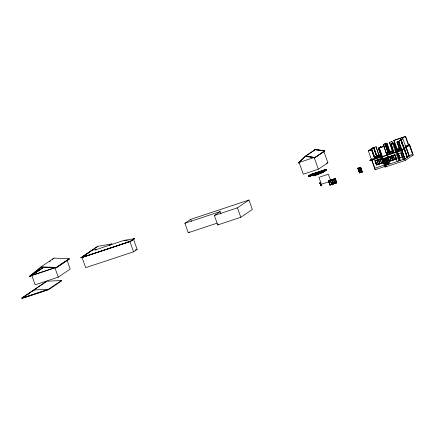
<?xml version="1.0" encoding="UTF-8"?>
<svg xmlns="http://www.w3.org/2000/svg" width="435" height="435" viewBox="0 0 435 435"><rect width="100%" height="100%" fill="white"/><g stroke="black" fill="none" stroke-linecap="round" stroke-linejoin="round"><path stroke-width="0.65" d="M386.911 160.934L386.905 160.939M313.673 150.945L315.114 149.531L324.679 150.744L315.125 149.596L305.261 156.263L314.799 157.475L305.239 156.208L298.475 162.842L300.117 161.728M322.667 172.516L313.32 175.713C313.635 177.311 331.872 167.921 324.39 170.368M320.171 182.738L319.785 182.852L320.073 182.733M321.09 185.772C320.432 186.049 321.938 185.462 320.878 185.848M305.381 156.355L299.068 162.527L299.22 162.956L298.666 163.136L298.562 162.837M314.173 150.526L315.136 149.586M313.923 150.869L314.886 149.928M313.668 174.941L309.198 176.441L308.377 175.914L310.383 174.555L326.353 169.258L322.705 172.064L312.482 175.261L314.179 174.212M29.618 276.72L41.222 267.253L56.409 267.835L69.312 259.102L69.165 258.684L53.978 258.107L41.075 266.834L29.471 276.301L29.618 276.72L43.495 267.199L30.586 275.931M49.438 261.81L50.449 260.989M52.466 259.342L53.978 258.107M326.114 170.074C313.95 177.355 332.873 166.806 324.39 170.275M34.517 272.886L29.471 276.301L56.256 267.416L69.165 258.684M67.072 260.25L70.214 269.069L58.268 277.149L35.148 284.816L31.782 275.366L43.728 267.286L43.011 267.525M56.545 267.438L64.962 261.745M66.087 260.984L69.312 259.102M92.927 249.619L95.167 249.946L124.095 240.348L134.622 238.684L130.587 241.409L80.888 257.895L97.777 246.34L111.898 243.921L110.903 244.758M80.888 257.895L97.777 246.34M46.73 281.255L21.75 298.122L21.891 298.519L48.676 289.634L61.585 280.901L61.444 280.51L46.73 281.255L34.653 289.395M84.749 255.595L86.386 254.491M88.566 253.012L89.659 252.278M24.137 297.002L25.257 296.24M28.063 294.343L29.743 293.206M32.549 291.309L34.234 290.167M109.294 245.683L111.898 243.921L109.457 244.731M61.444 280.51L48.535 289.237L21.75 298.122L33.827 289.982L48.535 289.237L48.676 289.634M133.491 239.141L137.139 249.385L133.578 251.8L85.668 267.688L82.019 257.444L129.924 241.55L132.98 239.484M217.103 223.16L188.279 232.725L184.913 223.275L190.677 219.376L248.994 200.029L252.36 209.48L240.821 217.282L217.745 224.938L214.379 215.488L220.143 211.584L221.04 214.107M188.279 232.725L189.323 232.013M298.513 162.88L300.204 161.722M214.379 215.488L237.456 207.832L248.994 200.029M314.162 157.519L318.387 169.188L303.293 174.196L299.122 162.489L314.217 157.481L305.321 156.393L315.174 149.732L319.594 150.292M324.679 150.744L314.315 157.943L324.717 151.103L324.608 150.798M314.869 157.764L324.717 151.103M217.745 224.938L218.789 224.226M318.387 169.188L327.898 162.761L323.879 151.478M309.263 175.555L310.905 174.446L325.462 169.617L322.183 171.836M310.269 175.811L309.236 176.414M313.32 175.713L314.413 174.973M312.428 175.136L322.705 171.727L326.353 169.258M322.476 172.651L326.049 170.237M381.49 156.045L371.392 159.395L368.363 150.891L373.11 147.683M369.484 150.369L369.233 150.537L371.794 149.689L368.363 150.891M369.723 150.206L371.283 149.151L373.23 154.621M371.523 148.987L373.556 147.617L376.585 156.121L374.312 157.655L381.261 155.322M370.598 149.379L371.756 148.911L374.785 157.421M376.068 146.698L378.918 155.328L376.068 146.698L372.871 147.846M328.474 180.835L335.222 178.578L336.679 182.869L329.991 185.087L328.474 180.835L335.222 178.578M328.664 180.933L330.078 184.902L328.702 180.906L335.135 178.763L336.527 182.749L330.078 184.902M381.337 156.034L378.526 148.139L383.942 146.361L386.791 154.99L383.409 144.268L384.274 146.698M330.29 180.378L331.704 184.348L330.312 180.367M330.323 180.536L328.893 181.003L330.208 184.685L331.633 184.222M405.083 146.176L409.58 144.681L413.25 155.001L405.279 160.395L384.986 167.127L378.287 148.302L381.103 146.519L378.869 148.025M385.067 143.713L384.828 143.876L387.857 152.38L388.096 152.217M331.834 179.883L333.308 183.809M331.796 180.036L333.079 183.739L331.796 180.036L330.459 180.487L331.769 184.174L333.107 183.722M379.445 147.835L379.206 147.998L382.229 156.502L379.266 147.954M385.986 143.409L385.747 143.572L388.776 152.076M332.182 179.916L333.525 183.581L334.841 183.14L333.531 179.454L332.182 179.916L333.536 183.575M386.905 143.104L389.749 151.733L386.905 143.104L383.224 144.387M333.558 179.307L334.972 183.276M333.531 179.454L334.803 183.168M333.629 179.437L335.042 178.954L336.358 182.64L334.983 183.097M335.135 178.763L336.549 182.733M389.472 142.316L392.517 150.858L389.472 142.316L391.875 141.457L395.605 152.065M391.875 141.457L392.56 144.007M393.985 140.347L397.014 148.852L396.769 149.015L393.8 140.467L405.632 136.481L408.661 144.985L406.208 146.725M329.991 185.087L336.739 182.831M391.13 143.98L393.974 152.609L390.945 144.099L394.382 142.898L397.231 151.527L394.382 142.898M333.406 183.787L332.035 179.796L333.449 183.766M393.735 143.093L393.496 143.256L396.524 151.761L393.555 143.218M357.804 168.193L359.489 172.918L357.804 168.193L360.615 167.236L362.301 171.961L359.489 172.918M381.424 157.002L370.093 160.76L369.957 160.368L371.827 159.101M374.883 157.035L375.894 156.35L381.109 154.621M399.982 150.613L396.954 142.109L398.819 141.408L405.012 158.813M359.701 172.488L358.244 168.394L359.691 172.494L360.789 172.119M359.234 167.894L360.865 172.26M370.642 160.14L371.724 159.411M372.36 158.976L371.033 159.64M377.058 155.882L376.813 156.045L373.785 147.541L374.029 147.378L374.676 149.2M397.9 141.712L397.661 141.875L400.689 150.379M398.128 141.636L401.048 139.901L407.242 157.307M393.8 140.467L405.632 136.481M359.332 168.024L358.222 168.405M360.615 167.236L362.241 172.004M370.093 160.76L371.811 159.601L374.839 168.106L374.562 168.296L384.187 165.104M396.954 142.109L398.58 141.571L401.048 139.901M402.848 138.683L400.602 139.967L402.848 138.683L409.041 156.089M360.517 167.448L362.029 171.896L359.582 172.706L358.016 168.296L360.517 167.448L362.072 171.868L359.582 172.706M360.365 167.692L361.86 171.765L360.37 167.687L359.484 167.97L360.903 172.097L361.86 171.765M383.338 162.679L376.471 165.017L374.954 160.765L381.218 158.628M381.555 156.643L381.316 156.807L401.608 150.075L409.58 144.681M388.433 152.19L386.4 153.566L389.015 151.913M381.691 157.04L381.451 157.204L401.744 150.472L409.721 145.078M376.889 160.406L375.465 160.868L376.781 164.555L378.205 164.087M378.602 159.661L379.956 163.674M378.336 159.922L379.652 163.609L378.341 164.044L377.031 160.357L378.368 159.906M390.277 152.011L393.735 150.831M380.19 159.139L381.604 163.109M380.239 159.281L381.615 158.824L382.909 162.521L381.555 162.962M381.647 158.677L383.056 162.647M383.224 158.666L386.432 157.6L388.738 164.251L386.34 157.66L388.7 164.278L385.53 165.316L383.17 158.699M387.976 157.258L389.33 161.265L392.783 160.102L391.369 156.132L387.976 157.258L394.833 154.98L396.247 158.949L392.87 160.091L391.456 156.121L394.773 155.023M396.965 151.152L398.319 150.233M398.46 150.265L397.731 150.76L398.803 150.151M388.156 157.367L389.716 156.845L391.027 160.531L389.472 161.048L388.156 157.367L389.477 161.042M399.232 149.928L398.079 150.396M378.292 164.202L376.862 160.249M391.228 156.35L392.571 160.015L391.228 156.35L389.863 156.796L391.147 160.499L392.571 160.015M391.679 156.203L393.115 155.714L394.387 159.422L392.99 159.89L391.679 156.203L393.028 159.862M393.153 155.561L394.567 159.531L393.175 155.545M405.425 147.253L408.65 145.072M393.224 155.686L394.735 155.175L396.029 158.873L394.578 159.346M371.533 159.786L375.068 169.71L376.123 168.998M389.32 161.396L396.481 159.02L394.969 154.768L387.628 157.269L389.32 161.396L387.775 157.166M391.087 160.662L389.651 156.709M399.096 155.551L399.895 157.943L398.482 153.62M392.93 160.053L391.516 156.083M385.638 165.24L385.399 165.403L382.43 156.856L385.459 165.36M388.547 164.316L386.253 157.872L383.317 158.857L385.611 165.3M385.453 166.888L386.356 166.279M402.304 157.149L400.972 152.777M412.744 153.582L404.773 158.976L384.48 165.708L384.719 165.545L381.908 157.644M320.029 183.271L320.432 183.13L320.029 183.282M320.106 183.418L320.285 183.347M320.138 183.516L320.372 183.439M320.818 184.87L320.845 184.734M321.008 184.788L320.6 184.848M320.905 185.457L321.199 185.239M320.823 185.457L321.171 185.359M320.791 185.109L321.112 185.005L320.872 185.169M309.062 176.36L313.51 174.881M312.732 175.376L313.113 175.582L322.645 172.418M321.095 185.299L320.774 185.402M321.057 185.506C321.976 185.239 320.176 185.816 321.063 185.555M326.636 163.179L327.898 162.761M370.837 149.216L371.756 148.911M369.038 150.434L369.951 150.129L368.798 150.597M378.287 148.302L383.762 146.486M390.945 144.099L394.202 143.023M311.237 174.642L319.382 171.939M311.264 174.718L313.156 174.092M308.377 175.914L314.956 173.668L313.32 174.778L313.608 175.593M315.326 173.657L321.677 171.597M311.623 175.011L324.14 170.863M311.65 175.093L325.755 170.433M308.681 176.153L313.108 174.685M308.709 176.229L313.173 174.745M309.1 176.403L313.526 174.919M312.819 175.435L322.732 172.146L322.705 171.727M396.736 148.944L399.493 148.03M408.421 145.149L409.34 144.844L412.505 153.745M376.139 156.187L381.142 154.528M386.149 152.864L393.653 150.374M92.965 250.207L91.132 250.81L80.845 257.77L130.543 241.284L134.578 238.554L133.289 238.984M386.019 152.995L393.626 150.494M387.525 152.924L393.642 150.896M396.785 149.852L399.847 148.835M374.551 157.497L381.511 155.186M396.377 150.336L400.146 149.058M386.606 154.115L393.925 151.69M396.97 150.711L400.243 149.656M397.008 151.25L397.351 151.135M369.957 160.368L381.914 156.399M386.291 155.072L394.572 152.326M396.763 151.597L400.162 150.494M133.338 239.109L134.622 238.684M184.913 223.275L220.143 211.584M374.954 160.765L381.734 158.487M381.707 158.634L375.236 160.803L376.688 164.745L383.121 162.603M31.782 275.366L54.902 267.699L58.268 277.149M385.078 159.623L386.372 159.188L385.1 159.678M385.769 159.96L386.552 159.694L385.785 160.004M385.943 160.455L386.731 160.194M386.128 160.966L386.911 160.7M386.302 161.456L387.096 161.244M387.259 161.689L386.476 161.95L387.27 161.738M402.489 157.03L399.553 158.063L398.041 153.811L400.793 152.897L403.147 159.514M386.655 162.445L387.438 162.184L386.666 162.489M328.947 181.765L321.394 184.266L318.926 177.339L328.365 174.207L330.611 180.509M386.835 162.956L387.618 162.695L386.851 163M387.014 163.457L387.797 163.19L386.992 163.511L385.579 159.514M359.549 172.874L362.301 171.961M411.967 155.425L413.25 155.001M384.877 159.183L386.65 164.191L387.993 163.696M386.65 164.191L388.004 163.745M375.068 169.71L385.328 166.306M135.214 250.027L137.139 249.385M24.202 297.583L47.323 289.917M320.633 184.837L321.03 184.766M95.167 249.946L96.478 249.717M41.075 266.834L56.256 267.416L56.409 267.835M320.856 150.456L322.748 150.695M124.095 240.348L130.587 241.409M409.536 145.198L412.565 153.707M405.453 136.606L408.481 145.111M406.116 147.025L409.286 155.926M406.072 147.541L409.101 156.045M401.287 139.738L407.481 157.144M404.273 148.759L407.301 157.263M400.891 140.005L407.073 157.421M400.798 140.07L403.827 148.574M401.684 143.001L402.331 144.822M398.639 141.527L401.668 150.037M401.804 150.428L404.833 158.933M398.58 141.571L405.279 160.395M400.825 150.776L403.854 159.281M397.133 141.989L399.944 149.885M398.204 153.055L399.939 157.916M397.367 151.924L400.396 160.428M395.741 152.462L398.77 160.966M396.388 159.085L394.931 154.789L397.144 161.505M385.807 143.534L388.836 152.038M384.888 143.838L387.917 152.342M387.715 157.204L389.233 161.456M386.954 155.377L389.983 163.881M387.503 160.607L388.145 162.413M381.794 158.449L383.246 162.739L376.563 164.957L375.046 160.705M381.642 158.547L383.159 162.799M378.466 159.71L379.837 163.707M373.844 147.498L376.879 156.002M373.496 147.655L376.525 156.16M371.566 148.96L374.644 158.318L371.615 149.814M371.512 149.075L374.54 157.579M375.139 160.645L376.623 164.919M335.162 178.616L336.679 182.869M328.534 180.797L330.051 185.049M310.905 174.446L311.194 175.267M237.456 207.832L240.821 217.282M190.677 219.376L191.351 221.263M129.924 241.55L133.578 251.8M42.374 267.574L42.527 267.993M319.872 183.086L320.448 182.89L319.872 183.086M378.793 159.759L380.103 159.324L381.413 163.011L380.065 163.473L378.793 159.759M396.72 152.114L399.689 160.662L396.72 152.114M320.024 183.184L320.405 183.048L320.024 183.184M320.22 183.733L320.6 183.603L320.22 183.733M320.361 184.125L320.742 183.994L320.361 184.125M384.219 158.878L386.264 164.773L384.219 158.878M386.226 158.677L384.361 159.297L386.226 158.677"/></g></svg>
